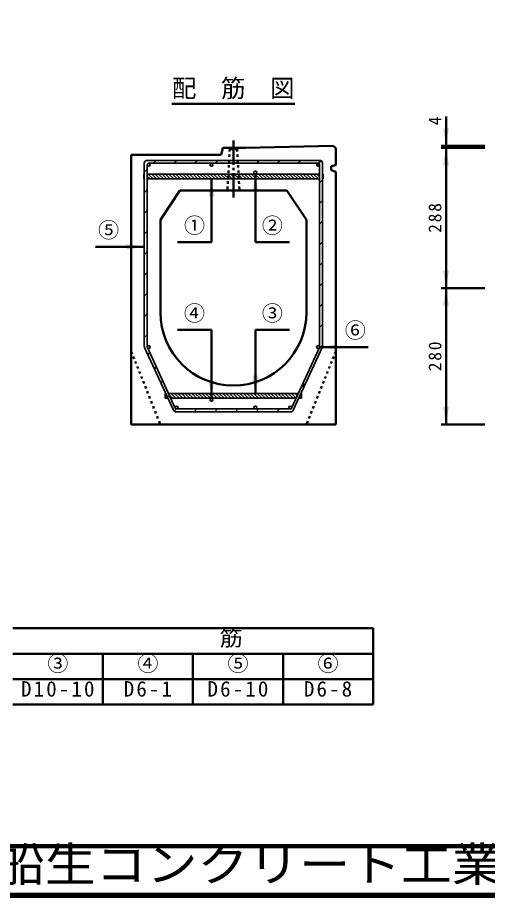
# Model space of a CAD drawing. Units: millimetres, scale not verified. Extents: x 100 to 4105, y 100 to 2870.
# Drawn here: x 945 to 1910, y 100 to 1905 of the extents above; entities that cross this region are included whole.
import ezdxf
from ezdxf.enums import TextEntityAlignment as Align

# ---------------------------------------------------------------- set-up
doc = ezdxf.new("R2010")
doc.units = ezdxf.units.MM
doc.header["$LTSCALE"] = 5
doc.linetypes.add('USER1', pattern=[2.2, 1, -1.2])
doc.linetypes.add('USER2', pattern=[13.4, 10, -1.2, 1, -1.2])
doc.layers.add('V-nasSTD', color=7, linetype='Continuous', lineweight=35)
doc.styles.add('ＭＳ ゴシック', font='')
doc.styles.get('ＭＳ ゴシック').set_extended_font_data('MS Gothic')

msp = doc.modelspace()

# ---------------------------------------------------------------- hatches: boundary and pattern name
at = {"layer": 'V-nasSTD'}
for points in [[(1818.761, 1677.976), (1824.761, 1641.976), (1830.761, 1677.976)], [(1830.761, 1601.976), (1824.761, 1637.976), (1818.761, 1601.976)], [(1349.175, 1537.976), (1343.175, 1573.976), (1337.175, 1537.976)], [(1439.11, 1547.976), (1433.11, 1583.976), (1427.11, 1547.976)], [(1169.11, 1428.662), (1205.11, 1434.662), (1169.11, 1440.662)], [(1818.761, 1385.976), (1824.761, 1349.976), (1830.761, 1385.976)], [(1830.761, 1313.976), (1824.761, 1349.976), (1818.761, 1313.976)], [(1601.053, 1222.976), (1565.053, 1228.976), (1601.053, 1234.976)], [(1337.11, 1159.976), (1343.11, 1123.976), (1349.11, 1159.976)], [(1427.11, 1169.976), (1433.11, 1133.976), (1439.11, 1169.976)], [(1818.761, 1105.976), (1824.761, 1069.976), (1830.761, 1105.976)]]:
    msp.add_hatch(color=256, dxfattribs=at).paths.add_polyline_path(points)

# ---------------------------------------------------------------- linework, layer by layer
at = {"layer": 'V-nasSTD', "lineweight": 50}
for p, q in [((1261.707, 1727.976), (1514.513, 1727.976)), ((1824.761, 1701.976), (1824.761, 1641.976)), ((1366.11, 1637.976), (1363.11, 1622.976)), ((1366.11, 1637.976), (1413.11, 1637.976)), ((1413.11, 1637.976), (1593.11, 1641.976)), ((1593.11, 1641.976), (1598.11, 1636.976)), ((1598.11, 1636.976), (1598.11, 1601.991)), ((1904.761, 1641.976), (1814.761, 1641.976)), ((1904.761, 1637.976), (1814.761, 1637.976)), ((1824.761, 1637.976), (1824.761, 1641.976)), ((1824.761, 1349.976), (1824.761, 1637.976)), ((1178.11, 1069.976), (1178.11, 1622.976)), ((1178.11, 1622.976), (1363.11, 1622.976)), ((1589.11, 1599.976), (1598.11, 1601.991)), ((1589.11, 1591.976), (1589.11, 1599.976)), ((1589.11, 1591.976), (1598.11, 1588.618)), ((1598.11, 1069.976), (1598.11, 1588.618)), ((1343.175, 1443.976), (1343.175, 1573.976)), ((1433.11, 1443.976), (1433.11, 1583.976)), ((1278.11, 1549.976), (1238.11, 1489.976)), ((1278.11, 1549.976), (1498.11, 1549.976)), ((1498.11, 1549.976), (1538.11, 1489.976)), ((1238.11, 1489.976), (1238.11, 1299.976)), ((1538.11, 1489.976), (1538.11, 1299.976)), ((1273.175, 1443.976), (1343.175, 1443.976)), ((1433.11, 1443.976), (1503.11, 1443.976)), ((1105.11, 1434.662), (1205.11, 1434.662)), ((1904.761, 1349.976), (1814.761, 1349.976)), ((1824.761, 1069.976), (1824.761, 1349.976)), ((1273.11, 1263.976), (1343.11, 1263.976)), ((1343.11, 1263.976), (1343.11, 1123.976)), ((1433.11, 1263.976), (1433.11, 1133.976)), ((1433.11, 1263.976), (1503.11, 1263.976)), ((1665.053, 1228.976), (1565.053, 1228.976)), ((1178.11, 1069.976), (1598.11, 1069.976)), ((1904.761, 1069.976), (1814.761, 1069.976)), ((1120, 652), (935, 652)), ((1305, 652), (1120, 652)), ((1490, 652), (1305, 652)), ((1675, 652), (1490, 652)), ((1675, 600), (1675, 652)), ((935, 600), (1120, 600)), ((1120, 548), (1120, 600)), ((1120, 600), (1120, 548)), ((1305, 600), (1120, 600)), ((1305, 548), (1305, 600)), ((1305, 600), (1490, 600)), ((1305, 548), (1305, 600)), ((1305, 600), (1305, 548)), ((1490, 548), (1490, 600)), ((1490, 548), (1490, 600)), ((1490, 600), (1675, 600)), ((1490, 548), (1490, 600)), ((1490, 600), (1490, 548)), ((1675, 548), (1675, 600)), ((1675, 548), (1675, 600)), ((1675, 600), (1675, 548)), ((935, 548), (1120, 548)), ((1120, 496), (1120, 548)), ((1120, 548), (1120, 496)), ((1120, 548), (1305, 548)), ((1305, 496), (1305, 548)), ((1305, 548), (1490, 548)), ((1305, 496), (1305, 548)), ((1305, 548), (1305, 496)), ((1490, 496), (1490, 548)), ((1490, 496), (1490, 548)), ((1490, 548), (1675, 548)), ((1490, 496), (1490, 548)), ((1490, 548), (1490, 496)), ((1675, 496), (1675, 548)), ((1675, 496), (1675, 548)), ((1675, 548), (1675, 496)), ((935, 496), (1120, 496)), ((1120, 496), (1305, 496)), ((1305, 496), (1490, 496)), ((1490, 496), (1675, 496))]:
    msp.add_line(p, q, dxfattribs=at)
at = {"layer": 'V-nasSTD', "linetype": 'USER2', "lineweight": 50}
msp.add_line((1388.11, 1652.976), (1388.11, 1534.976), dxfattribs=at)
at = {"layer": 'V-nasSTD', "linetype": 'USER1', "lineweight": 50}
for p, q in [((1380.61, 1634.976), (1375.61, 1549.976)), ((1380.61, 1634.976), (1377.61, 1637.976)), ((1380.61, 1634.976), (1395.61, 1634.976)), ((1395.61, 1634.976), (1398.61, 1637.976)), ((1395.61, 1634.976), (1400.61, 1549.976)), ((1178.11, 1219.976), (1238.11, 1069.976)), ((1598.11, 1219.976), (1538.11, 1069.976))]:
    msp.add_line(p, q, dxfattribs=at)
at = {"layer": 'V-nasSTD'}
for p, q in [((1565.11, 1611.976), (1211.11, 1611.976)), ((1229.281, 1611.976), (1223.281, 1605.976)), ((1229.281, 1611.976), (1223.281, 1605.976)), ((1229.281, 1611.976), (1223.281, 1605.976)), ((1229.281, 1611.976), (1223.281, 1605.976)), ((1271.708, 1611.976), (1265.708, 1605.976)), ((1271.708, 1611.976), (1265.708, 1605.976)), ((1271.708, 1611.976), (1265.708, 1605.976)), ((1271.708, 1611.976), (1265.708, 1605.976)), ((1314.134, 1611.976), (1308.134, 1605.976)), ((1314.134, 1611.976), (1308.134, 1605.976)), ((1314.134, 1611.976), (1308.134, 1605.976)), ((1314.134, 1611.976), (1308.134, 1605.976)), ((1356.56, 1611.976), (1350.56, 1605.976)), ((1356.56, 1611.976), (1350.56, 1605.976)), ((1356.56, 1611.976), (1350.56, 1605.976)), ((1356.56, 1611.976), (1350.56, 1605.976)), ((1397.075, 1610.064), (1392.987, 1605.976)), ((1398.987, 1611.976), (1397.075, 1610.064)), ((1435.413, 1605.976), (1441.413, 1611.976)), ((1483.84, 1611.976), (1477.84, 1605.976)), ((1483.84, 1611.976), (1477.84, 1605.976)), ((1483.84, 1611.976), (1477.84, 1605.976)), ((1483.84, 1611.976), (1477.84, 1605.976)), ((1526.266, 1611.976), (1520.266, 1605.976)), ((1526.266, 1611.976), (1520.266, 1605.976)), ((1526.266, 1611.976), (1520.266, 1605.976)), ((1526.266, 1611.976), (1520.266, 1605.976)), ((1567.968, 1611.251), (1562.644, 1605.928)), ((1567.968, 1611.251), (1562.644, 1605.928)), ((1567.968, 1611.251), (1562.644, 1605.928)), ((1567.968, 1611.251), (1562.644, 1605.928)), ((1205.11, 1605.976), (1205.11, 1230.828)), ((1211.11, 1593.805), (1205.11, 1587.805)), ((1211.11, 1593.805), (1205.11, 1587.805)), ((1211.11, 1593.805), (1205.11, 1587.805)), ((1211.11, 1593.805), (1205.11, 1587.805)), ((1211.11, 1602.976), (1211.11, 1229.1)), ((1562.11, 1605.976), (1214.11, 1605.976)), ((1562.644, 1605.928), (1559.158, 1602.441)), ((1565.11, 1229.1), (1565.11, 1602.976)), ((1571.11, 1230.828), (1571.11, 1605.976)), ((1204.11, 1583.976), (1205.11, 1583.976)), ((1204.11, 1583.976), (1204.11, 1573.976)), ((1204.11, 1578.873), (1205.11, 1577.873)), ((1205.11, 1573.976), (1204.11, 1573.976)), ((1565.11, 1583.976), (1211.11, 1583.976)), ((1211.11, 1578.944), (1216.078, 1573.976)), ((1565.11, 1573.976), (1211.11, 1573.976)), ((1213.149, 1583.976), (1223.149, 1573.976)), ((1220.22, 1583.976), (1230.22, 1573.976)), ((1227.291, 1583.976), (1237.291, 1573.976)), ((1234.362, 1583.976), (1244.362, 1573.976)), ((1241.433, 1583.976), (1251.433, 1573.976)), ((1248.504, 1583.976), (1258.504, 1573.976)), ((1255.575, 1583.976), (1265.575, 1573.976)), ((1262.646, 1583.976), (1272.646, 1573.976)), ((1269.718, 1583.976), (1279.718, 1573.976)), ((1276.789, 1583.976), (1286.789, 1573.976)), ((1283.86, 1583.976), (1293.86, 1573.976)), ((1290.931, 1583.976), (1300.931, 1573.976)), ((1298.002, 1583.976), (1308.002, 1573.976)), ((1305.073, 1583.976), (1315.073, 1573.976)), ((1312.144, 1583.976), (1322.144, 1573.976)), ((1319.215, 1583.976), (1329.215, 1573.976)), ((1326.286, 1583.976), (1336.286, 1573.976)), ((1333.357, 1583.976), (1343.357, 1573.976)), ((1340.428, 1583.976), (1350.428, 1573.976)), ((1347.499, 1583.976), (1357.499, 1573.976)), ((1354.57, 1583.976), (1364.57, 1573.976)), ((1361.641, 1583.976), (1371.641, 1573.976)), ((1368.712, 1583.976), (1378.712, 1573.976)), ((1375.784, 1583.976), (1385.784, 1573.976)), ((1382.855, 1583.976), (1392.855, 1573.976)), ((1389.926, 1583.976), (1399.926, 1573.976)), ((1396.997, 1583.976), (1406.997, 1573.976)), ((1404.068, 1583.976), (1414.068, 1573.976)), ((1411.139, 1583.976), (1421.139, 1573.976)), ((1418.21, 1583.976), (1428.21, 1573.976)), ((1425.281, 1583.976), (1435.281, 1573.976)), ((1432.352, 1583.976), (1442.352, 1573.976)), ((1439.423, 1583.976), (1449.423, 1573.976)), ((1446.494, 1583.976), (1456.494, 1573.976)), ((1453.565, 1583.976), (1463.565, 1573.976)), ((1460.636, 1583.976), (1470.636, 1573.976)), ((1467.707, 1583.976), (1477.707, 1573.976)), ((1474.779, 1583.976), (1484.779, 1573.976)), ((1481.85, 1583.976), (1491.85, 1573.976)), ((1488.921, 1583.976), (1498.921, 1573.976)), ((1495.992, 1583.976), (1505.992, 1573.976)), ((1503.063, 1583.976), (1513.063, 1573.976)), ((1510.134, 1583.976), (1520.134, 1573.976)), ((1517.205, 1583.976), (1527.205, 1573.976)), ((1524.276, 1583.976), (1534.276, 1573.976)), ((1531.347, 1583.976), (1541.347, 1573.976)), ((1538.418, 1583.976), (1548.418, 1573.976)), ((1545.489, 1583.976), (1555.489, 1573.976)), ((1552.56, 1583.976), (1562.56, 1573.976)), ((1559.631, 1583.976), (1565.11, 1578.497)), ((1571.11, 1571.967), (1565.11, 1565.967)), ((1571.11, 1571.967), (1565.11, 1565.967)), ((1571.11, 1571.967), (1565.11, 1565.967)), ((1571.11, 1571.967), (1565.11, 1565.967)), ((1571.11, 1583.976), (1572.11, 1583.976)), ((1571.11, 1579.568), (1572.11, 1578.568)), ((1572.11, 1573.976), (1571.11, 1573.976)), ((1572.11, 1583.976), (1572.11, 1573.976)), ((1211.11, 1551.378), (1205.11, 1545.378)), ((1211.11, 1551.378), (1205.11, 1545.378)), ((1211.11, 1551.378), (1205.11, 1545.378)), ((1211.11, 1551.378), (1205.11, 1545.378)), ((1571.11, 1529.541), (1565.11, 1523.541)), ((1571.11, 1529.541), (1565.11, 1523.541)), ((1571.11, 1529.541), (1565.11, 1523.541)), ((1571.11, 1529.541), (1565.11, 1523.541)), ((1211.11, 1508.952), (1205.11, 1502.952)), ((1211.11, 1508.952), (1205.11, 1502.952)), ((1211.11, 1508.952), (1205.11, 1502.952)), ((1211.11, 1508.952), (1205.11, 1502.952)), ((1571.11, 1487.114), (1565.11, 1481.114)), ((1571.11, 1487.114), (1565.11, 1481.114)), ((1571.11, 1487.114), (1565.11, 1481.114)), ((1571.11, 1487.114), (1565.11, 1481.114)), ((1211.11, 1466.525), (1205.11, 1460.525)), ((1211.11, 1466.525), (1205.11, 1460.525)), ((1211.11, 1466.525), (1205.11, 1460.525)), ((1211.11, 1466.525), (1205.11, 1460.525)), ((1565.11, 1438.688), (1571.11, 1444.688)), ((1565.11, 1438.688), (1571.11, 1444.688)), ((1565.11, 1438.688), (1571.11, 1444.688)), ((1565.11, 1438.688), (1571.11, 1444.688)), ((1211.11, 1424.099), (1205.11, 1418.099)), ((1211.11, 1424.099), (1205.11, 1418.099)), ((1211.11, 1424.099), (1205.11, 1418.099)), ((1211.11, 1424.099), (1205.11, 1418.099)), ((1565.11, 1396.261), (1571.11, 1402.261)), ((1565.11, 1396.261), (1571.11, 1402.261)), ((1565.11, 1396.261), (1571.11, 1402.261)), ((1565.11, 1396.261), (1571.11, 1402.261)), ((1211.11, 1381.673), (1205.11, 1375.673)), ((1211.11, 1381.673), (1205.11, 1375.673)), ((1211.11, 1381.673), (1205.11, 1375.673)), ((1211.11, 1381.673), (1205.11, 1375.673)), ((1565.11, 1353.835), (1571.11, 1359.835)), ((1565.11, 1353.835), (1571.11, 1359.835)), ((1565.11, 1353.835), (1571.11, 1359.835)), ((1565.11, 1353.835), (1571.11, 1359.835)), ((1211.11, 1339.246), (1205.11, 1333.246)), ((1211.11, 1339.246), (1205.11, 1333.246)), ((1211.11, 1339.246), (1205.11, 1333.246)), ((1211.11, 1339.246), (1205.11, 1333.246)), ((1565.11, 1311.409), (1571.11, 1317.409)), ((1565.11, 1311.409), (1571.11, 1317.409)), ((1565.11, 1311.409), (1571.11, 1317.409)), ((1565.11, 1311.409), (1571.11, 1317.409)), ((1211.11, 1296.82), (1205.11, 1290.82)), ((1211.11, 1296.82), (1205.11, 1290.82)), ((1211.11, 1296.82), (1205.11, 1290.82)), ((1211.11, 1296.82), (1205.11, 1290.82)), ((1565.11, 1268.982), (1571.11, 1274.982)), ((1565.11, 1268.982), (1571.11, 1274.982)), ((1565.11, 1268.982), (1571.11, 1274.982)), ((1565.11, 1268.982), (1571.11, 1274.982)), ((1211.11, 1254.393), (1205.11, 1248.393)), ((1211.11, 1254.393), (1205.11, 1248.393)), ((1211.11, 1254.393), (1205.11, 1248.393)), ((1211.11, 1254.393), (1205.11, 1248.393)), ((1265.133, 1099.461), (1205.662, 1228.314)), ((1268.674, 1103.719), (1211.386, 1227.843)), ((1507.546, 1103.719), (1564.834, 1227.843)), ((1511.087, 1099.461), (1570.558, 1228.314)), ((1563.494, 1224.94), (1571.11, 1232.556)), ((1563.494, 1224.94), (1571.11, 1232.556)), ((1563.494, 1224.94), (1571.11, 1232.556)), ((1563.494, 1224.94), (1571.11, 1232.556)), ((1216.312, 1217.169), (1212.545, 1213.402)), ((1216.312, 1217.169), (1212.545, 1213.402)), ((1216.312, 1217.169), (1212.545, 1213.402)), ((1216.312, 1217.169), (1212.545, 1213.402)), ((1229.71, 1188.141), (1225.943, 1184.373)), ((1229.71, 1188.141), (1225.943, 1184.373)), ((1229.71, 1188.141), (1225.943, 1184.373)), ((1229.71, 1188.141), (1225.943, 1184.373)), ((1243.108, 1159.112), (1239.34, 1155.345)), ((1243.108, 1159.112), (1239.34, 1155.345)), ((1243.108, 1159.112), (1239.34, 1155.345)), ((1243.108, 1159.112), (1239.34, 1155.345)), ((1527.129, 1146.148), (1537.355, 1156.374)), ((1527.129, 1146.148), (1537.355, 1156.374)), ((1527.129, 1146.148), (1537.355, 1156.374)), ((1527.129, 1146.148), (1537.355, 1156.374)), ((1248.203, 1133.976), (1248.203, 1123.976)), ((1248.203, 1133.976), (1249.203, 1133.976)), ((1248.203, 1131.729), (1251.986, 1127.946)), ((1248.203, 1124.658), (1248.885, 1123.976)), ((1248.203, 1123.976), (1253.818, 1123.976)), ((1252.738, 1126.316), (1256.506, 1130.084)), ((1252.738, 1126.316), (1256.506, 1130.084)), ((1252.738, 1126.316), (1256.506, 1130.084)), ((1252.738, 1126.316), (1256.506, 1130.084)), ((1521.511, 1133.976), (1254.709, 1133.976)), ((1256.151, 1130.851), (1263.027, 1123.976)), ((1516.895, 1123.976), (1259.325, 1123.976)), ((1260.098, 1133.976), (1270.098, 1123.976)), ((1267.169, 1133.976), (1277.169, 1123.976)), ((1274.24, 1133.976), (1280.504, 1127.712)), ((1280.504, 1127.712), (1284.24, 1123.976)), ((1281.311, 1133.976), (1282.583, 1132.705)), ((1282.583, 1132.705), (1291.311, 1123.976)), ((1288.382, 1133.976), (1298.382, 1123.976)), ((1295.453, 1133.976), (1305.453, 1123.976)), ((1302.525, 1133.976), (1312.525, 1123.976)), ((1309.596, 1133.976), (1319.596, 1123.976)), ((1316.667, 1133.976), (1326.667, 1123.976)), ((1323.738, 1133.976), (1333.738, 1123.976)), ((1330.809, 1133.976), (1340.809, 1123.976)), ((1337.88, 1133.976), (1347.88, 1123.976)), ((1344.951, 1133.976), (1354.951, 1123.976)), ((1352.022, 1133.976), (1362.022, 1123.976)), ((1359.093, 1133.976), (1369.093, 1123.976)), ((1366.164, 1133.976), (1376.164, 1123.976)), ((1373.235, 1133.976), (1383.235, 1123.976)), ((1380.306, 1133.976), (1390.306, 1123.976)), ((1387.377, 1133.976), (1397.377, 1123.976)), ((1394.448, 1133.976), (1404.448, 1123.976)), ((1401.519, 1133.976), (1411.519, 1123.976)), ((1408.591, 1133.976), (1418.591, 1123.976)), ((1415.662, 1133.976), (1425.662, 1123.976)), ((1422.733, 1133.976), (1432.733, 1123.976)), ((1429.804, 1133.976), (1439.804, 1123.976)), ((1436.875, 1133.976), (1446.875, 1123.976)), ((1443.946, 1133.976), (1453.946, 1123.976)), ((1451.017, 1133.976), (1461.017, 1123.976)), ((1458.088, 1133.976), (1468.088, 1123.976)), ((1465.159, 1133.976), (1475.159, 1123.976)), ((1472.23, 1133.976), (1482.23, 1123.976)), ((1479.301, 1133.976), (1489.301, 1123.976)), ((1486.372, 1133.976), (1496.372, 1123.976)), ((1493.443, 1133.976), (1503.443, 1123.976)), ((1500.514, 1133.976), (1510.514, 1123.976)), ((1507.586, 1133.976), (1517.113, 1124.448)), ((1514.657, 1133.976), (1519.346, 1129.286)), ((1522.402, 1123.976), (1528.017, 1123.976)), ((1523.114, 1125.519), (1524.657, 1123.976)), ((1525.347, 1130.357), (1528.017, 1127.686)), ((1527.017, 1133.976), (1528.017, 1133.976)), ((1528.017, 1133.976), (1528.017, 1123.976)), ((1266.462, 1097.613), (1270.871, 1102.022)), ((1266.462, 1097.613), (1270.871, 1102.022)), ((1266.462, 1097.613), (1270.871, 1102.022)), ((1266.462, 1097.613), (1270.871, 1102.022)), ((1268.674, 1103.719), (1268.674, 1103.719)), ((1270.871, 1102.023), (1274.352, 1105.503)), ((1271.398, 1101.976), (1504.822, 1101.976)), ((1271.398, 1101.976), (1271.398, 1101.976)), ((1307.251, 1095.976), (1313.251, 1101.976)), ((1307.251, 1095.976), (1313.251, 1101.976)), ((1307.251, 1095.976), (1313.251, 1101.976)), ((1307.251, 1095.976), (1313.251, 1101.976)), ((1349.677, 1095.976), (1355.677, 1101.976)), ((1349.677, 1095.976), (1355.677, 1101.976)), ((1349.677, 1095.976), (1355.677, 1101.976)), ((1349.677, 1095.976), (1355.677, 1101.976)), ((1392.104, 1095.976), (1398.104, 1101.976)), ((1392.104, 1095.976), (1398.104, 1101.976)), ((1392.104, 1095.976), (1398.104, 1101.976)), ((1392.104, 1095.976), (1398.104, 1101.976)), ((1434.53, 1095.976), (1440.53, 1101.976)), ((1434.53, 1095.976), (1440.53, 1101.976)), ((1434.53, 1095.976), (1440.53, 1101.976)), ((1434.53, 1095.976), (1440.53, 1101.976)), ((1476.956, 1095.976), (1482.957, 1101.976)), ((1476.956, 1095.976), (1482.957, 1101.976)), ((1476.956, 1095.976), (1482.957, 1101.976)), ((1476.956, 1095.976), (1482.957, 1101.976)), ((1270.58, 1095.976), (1505.64, 1095.976))]:
    msp.add_line(p, q, dxfattribs=at)
at = {"layer": 'V-nasSTD', "lineweight": 100}
for p, q in [((105, 205), (4100, 205)), ((105, 105), (4100, 105))]:
    msp.add_line(p, q, dxfattribs=at)
at = {"layer": 'V-nasSTD', "lineweight": 13}
msp.add_lwpolyline([(100, 100), (100, 2870), (4105, 2870), (4105, 100)], close=True, dxfattribs=at)
at = {"layer": 'V-nasSTD'}
for centre in [(1214.11, 1602.976), (1343.11, 1602.976), (1433.11, 1586.976), (1562.11, 1602.976), (1214.164, 1228.976), (1562.053, 1228.976), (1343.11, 1120.976), (1343.11, 1120.976), (1271.398, 1104.976), (1433.11, 1104.976), (1504.822, 1104.976)]:
    msp.add_circle(centre, 3, dxfattribs=at)
for centre, radius, start, end in [((1211.11, 1605.976), 6, 90, 180), ((1565.11, 1605.976), 6, 0, 90), ((1214.11, 1602.976), 3, 90, 180), ((1214.11, 1602.976), 3, 90, 180), ((1214.11, 1602.976), 3, 90, 180), ((1562.11, 1602.976), 3, 0, 90), ((1562.11, 1602.976), 3, 0, 90), ((1562.11, 1602.976), 3, 0, 90), ((1211.11, 1230.828), 6, 180, 204.77514), ((1214.11, 1229.1), 3, 180, 204.77514), ((1562.11, 1229.1), 3, 335.22486, 0), ((1565.11, 1230.828), 6, 335.22486, 0), ((1271.398, 1104.976), 3, 204.77514, 270), ((1271.398, 1104.976), 3, 204.77514, 246.91867), ((1271.398, 1104.976), 3, 204.76951, 246.91107), ((1271.398, 1104.976), 3, 246.91107, 269.99301), ((1271.398, 1104.976), 3, 246.91867, 270), ((1504.822, 1104.976), 3, 270, 335.22486), ((1270.58, 1101.976), 6, 204.77514, 270), ((1505.64, 1101.976), 6, 270, 335.22486)]:
    msp.add_arc(centre, radius, start, end, dxfattribs=at)
at = {"layer": 'V-nasSTD', "lineweight": 50}
for start, end in [(180, 270), (270, 0)]:
    msp.add_arc((1388.11, 1299.976), 150, start, end, dxfattribs=at)

# ---------------------------------------------------------------- texts
at = {"layer": 'V-nasSTD', "style": 'ＭＳ ゴシック'}
for s, height, p in [('配\u3000筋\u3000図', 36.95, (1261.707, 1778.376)), ('①', 31.67, (1286.575, 1494.176)), ('②', 31.67, (1446.51, 1494.176)), ('⑤', 31.67, (1110.11, 1484.862)), ('④', 31.67, (1286.51, 1314.176)), ('③', 31.67, (1446.51, 1314.176)), ('⑥', 31.67, (1616.853, 1279.176)), ('③', 31.67, (1005.9, 595.6)), ('④', 31.67, (1190.9, 595.6)), ('⑤', 31.67, (1375.9, 595.6)), ('⑥', 31.67, (1560.9, 595.6))]:
    msp.add_text(s, height=height, dxfattribs=at).set_placement(p, align=Align.TOP_LEFT)
msp.add_text('4', height=26.39, rotation=90, dxfattribs=at).set_placement((1788.761, 1683.976), align=Align.TOP_LEFT)
at = {"layer": 'V-nasSTD', "style": 'ＭＳ ゴシック', "width": 1.1}
for s, height, p in [('配\u3000\u3000\u3000\u3000\u3000\u3000\u3000\u3000\u3000\u3000筋', 31.67, (837.04, 647.6)), ('株式会社船生コンクリート工業', 69.65, (478.279, 202.55))]:
    msp.add_text(s, height=height, dxfattribs=at).set_placement(p, align=Align.TOP_LEFT)
at = {"layer": 'V-nasSTD', "char_height": 26.39, "attachment_point": 1, "rotation": 90, "style": 'ＭＳ ゴシック'}
for s, insert in [('\\T1.2;288', (1788.761, 1463.376)), ('\\T1.2;280', (1788.761, 1179.376))]:
    msp.add_mtext(s, dxfattribs=dict(at, insert=insert))
at = {"layer": 'V-nasSTD', "char_height": 31.67, "attachment_point": 1, "style": 'ＭＳ ゴシック'}
for s, insert in [('\\T1.2;D10-10', (951.9, 543.6)), ('\\T1.2;D6-1', (1162.82, 543.6)), ('\\T1.2;D6-10', (1334.86, 543.6)), ('\\T1.2;D6-8', (1532.82, 543.6))]:
    msp.add_mtext(s, dxfattribs=dict(at, insert=insert))

doc.saveas('drawing.dxf')
